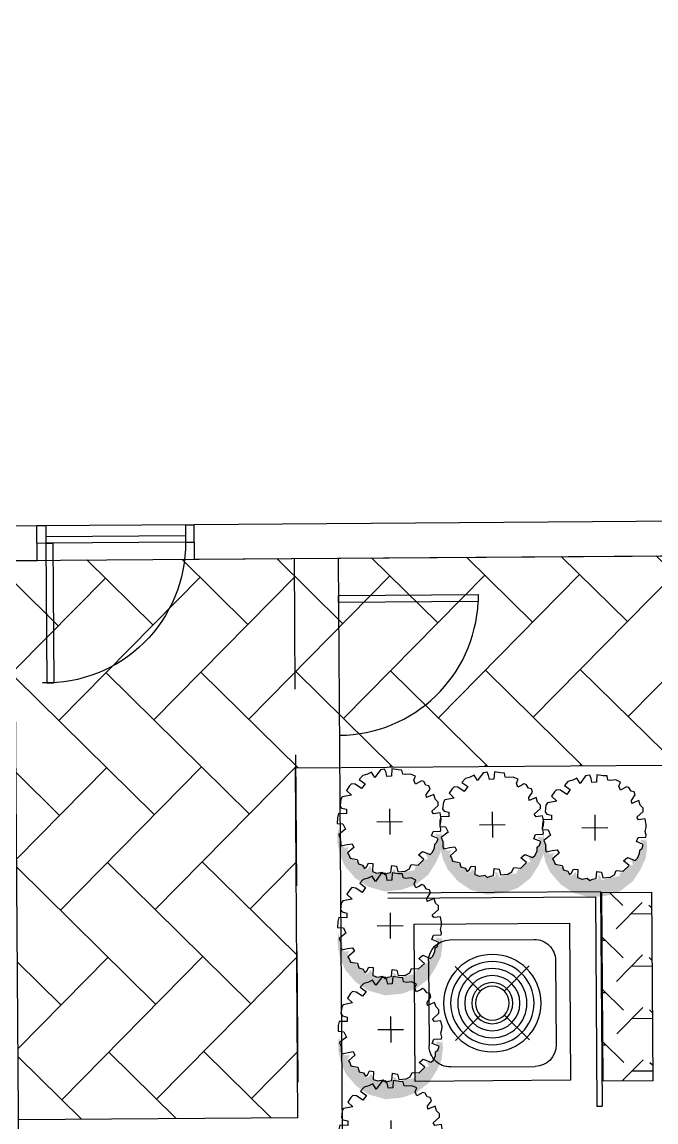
# Model space of a CAD drawing. Header units: feet. Extents: x 919634 to 928945, y 707022 to 708026.
# Drawn here: x 920177.22 to 920189.32, y 707470.81 to 707491.81 of the extents above; entities that cross this region are included whole.
import ezdxf

# ---------------------------------------------------------------- set-up
doc = ezdxf.new("R2010")
doc.units = ezdxf.units.FT
doc.header["$LTSCALE"] = 20
doc.header["$MEASUREMENT"] = 0
doc.linetypes.add('Site Plan$0$HIDDEN2', pattern=[0.1875, 0.125, -0.0625])
for name, color, linetype in [('-u-site-xref', 7, 'Continuous'), ('Site Plan$0$-u-site-bldg_interior', 252, 'Continuous'), ('Site Plan$0$-u-site-fence', 4, 'Site Plan$0$FENCELINE1'), ('Site Plan$0$A-DOOR-EXT_WINDOWS', 253, 'Continuous'), ('Site Plan$0$A-HVAC-EXT', 253, 'Continuous'), ('Site Plan$0$SP-BLDG-ROOF ABOVE', 4, 'Site Plan$0$HIDDEN2'), ('Site Plan$0$SP-LOT PAVERS', 254, 'Continuous'), ('x-RL TH7-LP Block$0$LK-SHRB-035M', 253, 'Continuous'), ('x-RL TH7-LP Block$0$LK-SHRB-TRNK', 253, 'Continuous'), ('x-RL TH7-LP Block$0$LP-PATT-SHAR', 253, 'Continuous'), ('x-RL TH7-LP Block$0$LP-SHAR-BRDR-CONT', 253, 'Continuous'), ('x-RL TH7-LP Block$0$LP-SHRB', 253, 'Continuous')]:
    doc.layers.add(name, color=color, linetype=linetype)
doc.layers.add('Site Plan$0$SP-SIDEWALK', color=2, linetype='Continuous', lineweight=25)
doc.layers.add('SP-BUILDING-FOOTPRINT', color=1, linetype='Continuous', lineweight=25)
doc.layers.add('x-RL TH7-LP Block$0$LK-SHRB-SHAD', color=253, linetype='Continuous', plot=False)
doc.layers.get('-u-site-xref').off()
doc.linetypes.add('Site Plan$0$FENCELINE1', pattern='A,0.25,-0.1,[133,ltypeshp.shx,S=0.1,R=0,X=-0.1,Y=0],-0.1,1', length=1.45)

# ---------------------------------------------------------------- blocks, each defined once
blk = doc.blocks.new('Site Plan$0$DR1H902')
for p, q in [((-0.5, 0), (-0.5, 1)), ((-0.5, 1.000000000000057), (-0.4500000000000455, 1.000000000000057)), ((-0.4500000000000455, 0), (-0.4500000000000455, 1)), ((-0.5, -5.684341886080801e-14), (-0.4500000000000455, -5.684341886080801e-14))]:
    blk.add_line(p, q)
blk.add_arc((-0.5, 0), 1, 0, 91.70698490235472)
blk = doc.blocks.new('Site Plan$0$A$C05C92244')
at = {"layer": 'Site Plan$0$A-DOOR-EXT_WINDOWS'}
blk.add_lwpolyline([(32.00389335552609, 32.04769828175449), (32.00389335552609, 0.04381521808500111), (30.40369920234298, 0.04381521808500111), (30.40369920234298, 32.04769828175449)], close=True, dxfattribs=at)
blk.add_arc((32.07979910527501, 32.07980389018303), 32.07980487913881, 180.0573418751565, 267.0050566959838, dxfattribs=at)
blk = doc.blocks.new('Site Plan$0$A$C11AE1C12')
at = {"layer": 'Site Plan$0$A-HVAC-EXT'}
for p, q in [((44.00000011394877, 44.54105635897122), (1.139487721957266e-07, 44.54105635897122)), ((1.139487721957266e-07, 44.54105635897122), (1.139487721957266e-07, 2.501133167243097e-06)), ((44.00000011394877, 2.501133167243097e-06), (44.00000011394877, 44.54105635897122)), ((34.00000011394877, 40.00000250113317), (10.00000011394877, 40.00000250113317)), ((4.000000113948772, 34.00000250113317), (4.000000113948772, 10.00000250113317)), ((18.5977306969362, 25.40227191814392), (11.52666288505861, 32.47333973002787)), ((25.40226953096135, 25.40227191814392), (32.47333734284621, 32.47333973002787)), ((40.00000011394877, 34.00000250113317), (40.00000011394877, 10.00000250113317)), ((11.52666288505861, 11.52666527223846), (18.5977306969362, 18.59773308412241)), ((32.47333734284621, 11.52666527223846), (25.40226953096135, 18.59773308412241)), ((34.00000011394877, 4.000002501133167), (10.00000011394877, 4.000002501133167)), ((1.139487721957266e-07, 2.501133167243097e-06), (44.00000011394877, 2.501133167243097e-06))]:
    blk.add_line(p, q, dxfattribs=at)
for radius in [13.81153555240985, 11.81153555240985, 9.81153555240985, 7.81153555240985, 5.81153555240985, 4.81153555240985]:
    blk.add_circle((22.00000011394877, 22.00000250113317), radius, dxfattribs=at)
for centre, start, end in [((10.00000011394877, 34.00000250113317), 90, 180), ((34.00000011394877, 34.00000250113317), 0, 90), ((10.00000011394877, 10.00000250113317), 180, 270), ((34.00000011394877, 10.00000250113317), 270, 0)]:
    blk.add_arc(centre, 6, start, end, dxfattribs=at)
blk = doc.blocks.new('Site Plan')
at = {"layer": 'Site Plan$0$SP-LOT PAVERS'}
h = blk.add_hatch(dxfattribs=at)
h.set_pattern_fill('AR-HBONE', color=256, scale=0.32, angle=-89.58178215075662)
h.set_pattern_definition([(315.4182178492434, (0, 0), (1.810145136983853, 0.01321298806884015), [3.84, -1.28]), (45.41821784924338, (0.9116790626081567, -0.8984660745381309), (1.810145136983853, 0.01321298806884), [3.84, -1.28])])
h.paths.add_polyline_path([(920177.0750549488, 707481.5274248295), (920197.3245154966, 707481.6752339058), (920197.2515233564, 707491.6749680009), (920209.3421973462, 707491.7632229591), (920209.4883640953, 707472.7636562496), (920189.4888943862, 707472.6177991175), (920189.4504466061, 707477.6176522323), (920182.4341098116, 707477.5664365676), (920182.482848203, 707470.8894031841), (920177.1529901922, 707470.8504983754)])
at = {"layer": 'Site Plan$0$-u-site-bldg_interior'}
for p, q in [((920196.6530774117, 707482.3264727268), (920180.5026901496, 707482.2085844593)), ((920177.5024464882, 707482.1866844564), (920176.403616864, 707482.1786636505)), ((920180.5026913165, 707482.2084230414), (920177.5024464771, 707482.1866844563)), ((920177.6691087151, 707482.187900992), (920177.5024464882, 707482.1866844564)), ((920177.5073126308, 707481.5200355495), (920177.5024464882, 707482.1866844564)), ((920177.6691087151, 707482.187900992), (920177.6715417863, 707481.8545765387)), ((920180.3360267445, 707482.2075293416), (920180.5026889713, 707482.2087458771)), ((920180.3360279227, 707482.2073679237), (920180.3384621722, 707481.8738820524)), ((920180.5075574702, 707481.5417741346), (920180.5026901496, 707482.2085844593)), ((920180.3375497705, 707481.9988787224), (920177.6706293846, 707481.9795732087)), ((920177.6715417863, 707481.8545765387), (920177.5048795595, 707481.853360003)), ((920180.3384621722, 707481.8738820524), (920177.6715417863, 707481.8545765387)), ((920180.3384621722, 707481.8738820524), (920180.505124399, 707481.8750985881)), ((920177.5073126308, 707481.5200355495), (920177.0751319133, 707481.516880886)), ((920197.324592461, 707481.6646899624), (920180.507556292, 707481.5419355524))]:
    blk.add_line(p, q, dxfattribs=at)
at = {"layer": 'Site Plan$0$-u-site-fence', "ltscale": 0.15}
blk.add_lwpolyline([(920183.2513039396, 707481.5725081622), (920183.3271324277, 707470.5727688258), (920177.3470464938, 707470.5291177381)], dxfattribs=at)
at = {"layer": 'Site Plan$0$SP-BLDG-ROOF ABOVE'}
blk.add_lwpolyline([(920182.4082456976, 707481.5663539709), (920182.5688283922, 707459.5669408154)], dxfattribs=at)
at = {"layer": 'Site Plan$0$SP-SIDEWALK'}
for p, q in [((920182.4341098074, 707477.5664371268), (920189.4353599197, 707477.6175421085)), ((920182.482848203, 707470.8894031841), (920182.4341098074, 707477.5664371268)), ((920184.1957513696, 707475.1791681804), (920188.2589957179, 707475.2088274591)), ((920188.2589957179, 707475.2088274591), (920188.2889229098, 707471.1088796904)), ((920184.1964812909, 707475.0791708444), (920188.1597283032, 707475.1081002017)), ((920188.1597283032, 707475.1081002017), (920188.1889255738, 707471.108149769)), ((920188.1889255738, 707471.108149769), (920188.2889229098, 707471.1088796904)), ((920182.482848203, 707470.8894031841), (920177.1529901922, 707470.8504983754))]:
    blk.add_line(p, q, dxfattribs=at)
at = {"layer": 'Site Plan$0$-u-site-bldg_interior', "extrusion": (0, 0, -1), "xscale": 2.666990255305792, "yscale": 2.666990255305792, "zscale": -7.111974014148773, "rotation": 179.5817821507566}
blk.add_blockref('Site Plan$0$DR1H902', (-920179.0050013901, 707481.8643100044), dxfattribs=at)
at = {"layer": 'Site Plan$0$-u-site-fence', "xscale": 0.08333333333333333, "yscale": 0.08333333333333333, "zscale": 0.08333333333333333, "rotation": 90.41821784924339}
blk.add_blockref('Site Plan$0$A$C05C92244', (920185.9452020613, 707478.2080612805), dxfattribs=at)
at = {"layer": 'Site Plan$0$A-HVAC-EXT', "extrusion": (0, 0, -1), "xscale": 0.06735359270068556, "yscale": 0.06735359270068556, "zscale": -0.06735359270068556, "rotation": 359.5817821507566}
blk.add_blockref('Site Plan$0$A$C11AE1C12', (-920187.6852888797, 707471.6045436652), dxfattribs=at)
blk = doc.blocks.new('x-RL TH7-LP Block$0$SHRUB-LRG-241')
at = {"layer": 'x-RL TH7-LP Block$0$LK-SHRB-SHAD'}
blk.add_hatch(color=256, dxfattribs=at).paths.add_polyline_path([(0.07942995503995931, 0.4976856504540272), (0.1859550109496517, 0.5063764960219963), (0.3011759860731367, 0.4911675188681244), (0.3990051144888973, 0.4455405874065121), (0.5207480248826535, 0.3673229980153856), (0.6164031776350392, 0.2434784771626468), (0.6620567659276446, 0.1065976931381005), (0.6772746369719869, -0.052010199626217), (0.6294470564557244, -0.217136229156587), (0.5446618151407847, -0.3388080360272614), (0.4294408400173033, -0.4365800253562426), (0.3294377276580214, -0.4822069568178549), (0.2076948172642687, -0.5082794883416142), (0.1294315112196003, -0.5104521971435325), (0.05986413266886359, -0.4995886427736451), (0.1511713175342138, -0.4887250884037577), (0.1598672450281455, -0.4669979796639847), (0.2381305427926712, -0.4583071340960174), (0.2511744298934957, -0.432234607752406), (0.2424785023995675, -0.4018166534446639), (0.2576963734439097, -0.4039893622465822), (0.2924800585792049, -0.4191983394004524), (0.3272637519946464, -0.395298521858761), (0.3642214210734593, -0.3540170131811315), (0.3816132677811801, -0.3214263500714711), (0.4229188964668893, -0.2779721325919233), (0.433788799624196, -0.2562450238521503), (0.4663985090961198, -0.2453814694822647), (0.4577025898823273, -0.2149635151745208), (0.4316148239608211, -0.1975818292187306), (0.4359627835677138, -0.186718274848845), (0.4881383154107333, -0.1736820116770392), (0.4968342429046615, -0.1410913485673788), (0.492486275017626, -0.07808273114997633), (0.5164000652757572, -0.052010199626217), (0.5055301621184505, -0.01724682771464003), (0.5055301621184505, 0.02620738976490955), (0.4642245334327413, 0.02620738976490955), (0.4642245334327413, 0.04576178970276246), (0.5098781217253467, 0.06314347565855272), (0.4859643397473548, 0.1478791966355821), (0.4729204526465303, 0.2369603455767439), (0.4446587027815063, 0.2391330543786623), (0.4163969529164788, 0.2934508262280957), (0.3837872434445551, 0.2999689629941464), (0.3598734614665666, 0.3694957068173039), (0.3250897680511251, 0.3499413120595953), (0.3163938488373397, 0.3608048664294827), (0.3294377276580214, 0.3912228155570787), (0.2729142362081092, 0.4325043242347064), (0.2229126800284682, 0.4368497470186909), (0.1968249141069585, 0.4629222785424503), (0.162041220691524, 0.475958541714256), (0.1337794708264965, 0.4368497470186909), (0.1207355920058113, 0.4520587241725629), (0.1294315112196003, 0.4976856504540272)])
at = {"layer": 'x-RL TH7-LP Block$0$LK-SHRB-035M'}
blk.add_lwpolyline([(-0.02506661354845008, 0.4987056809809847), (-0.08165780996232641, 0.4886134344344999), (-0.08165780996232641, 0.4886134344344999), (-0.08165780996232641, 0.4886134344344999), (-0.07431013994851199, 0.4249718511334137), (-0.09880237153729965, 0.4078375781783734), (-0.1543414298532717, 0.4702383789836801), (-0.1872079085748339, 0.4702383789836801), (-0.2156921901335238, 0.4417710769863739), (-0.2595141617622758, 0.428632322466644), (-0.2310604317859877, 0.3588825101419175), (-0.2604511118412525, 0.3564347593132471), (-0.3143340234853049, 0.3931510560520017), (-0.3449670116215167, 0.3826466800339148), (-0.3515403073658305, 0.3541793780366085), (-0.3865978846688343, 0.3322814549128452), (-0.3953622789945825, 0.3103835285617258), (-0.3804630536096525, 0.2878976674930804), (-0.3633184920346793, 0.2511813673234577), (-0.4025060636510993, 0.2364948451970861), (-0.4391842506233381, 0.2534489245671132), (-0.4610952364377141, 0.2052734924038901), (-0.4563889752951518, 0.1557189889409578), (-0.4612874237616289, 0.1287937023786245), (-0.500474995378049, 0.1214504430308736), (-0.5029242169253898, 0.08473414286125092), (-0.5127211084865486, 0.02354031038883519), (-0.4416936352675229, 0.01864480530062451), (-0.4392444137201785, -0.02541475421675088), (-0.4784319853366021, -0.03275801356450003), (-0.509299405229342, -0.04655263965616641), (-0.5029242169253898, -0.0866085866891666), (-0.4294475167872278, -0.1404591598138314), (-0.480881206883943, -0.1722799514643754), (-0.4612874237616289, -0.2114440058935383), (-0.4490413052813373, -0.2579513162395841), (-0.4123029552122581, -0.2922198655805364), (-0.3706661620484972, -0.2359215381963313), (-0.3241309150464637, -0.2701900841064138), (-0.3657677135820201, -0.3313839165788295), (-0.3706661620484972, -0.3681002167484539), (-0.3510723735543877, -0.3876822405321647), (-0.3069863534714905, -0.4170552813540382), (-0.2604511118412525, -0.3681002167484539), (-0.2433065502662792, -0.4586670866118716), (-0.2212635402248324, -0.4733536087382433), (-0.1575837316478292, -0.480696868085996), (-0.1355407216063789, -0.4660103459596243), (-0.1232946031260873, -0.4195030356135803), (-0.07920858841498557, -0.4195030356135803), (-0.08165780996232641, -0.4978311410410363), (-0.04247023834590635, -0.5076221546483275), (0.0138619002172824, -0.5100699054769979), (0.01876034331196408, -0.4537715815236627), (0.0701940334086757, -0.4292940492208697), (0.1216277235053873, -0.4953833867814978), (0.1608152951218109, -0.480696868085996), (0.2073505421238444, -0.480696868085996), (0.2318427737126321, -0.4733536087382433), (0.2195966552323405, -0.4146075270944998), (0.2122489852185225, -0.3656524624889137), (0.2465381137402645, -0.3485181895338734), (0.3004210253843169, -0.4121597762658276), (0.3189358637372592, -0.39910922518572), (0.3518547154810285, -0.3876822405321647), (0.3641008339613201, -0.3191451487119998), (0.4081868486724218, -0.3069063842760382), (0.419726398483391, -0.2655318838032237), (0.4525928772049532, -0.2480135433678008), (0.4375775287276866, -0.2285782788485804), (0.4008391786586074, -0.208996251633998), (0.405737627125081, -0.1673844463761647), (0.4832682573450846, -0.1713708092072714), (0.4986059474151467, -0.1275749597323887), (0.4898415530893949, -0.07720973461131919), (0.5117525389037709, -0.05312201530235328), (0.5007970459965847, -0.02465471653240314), (0.4939096672908754, 0.008853791693333335), (0.4253314156191905, 0.01619705104108249), (0.4326790856330085, 0.06270436481799813), (0.486561997277061, 0.07494312925395974), (0.4810771587636431, 0.1461490954514311), (0.4596205387691334, 0.1875397805915), (0.4179837456053725, 0.2046740535465421), (0.4228821887000542, 0.2732111453667088), (0.3689992770560018, 0.3295094727509138), (0.3224640354257637, 0.275658899626249), (0.3224640354257637, 0.275658899626249), (0.2906241338231617, 0.3148229506245421), (0.2906241338231617, 0.3148229506245421), (0.3211269623186972, 0.389216058907456), (0.2992159765043212, 0.4133037749890676), (0.2553940048755692, 0.4330119051549843), (0.2203364275725654, 0.4352016981128308), (0.2028076389210653, 0.4570996244639502), (0.1657137435882881, 0.4690314106507891), (0.1387722850803605, 0.4029420696592929), (0.09713549191659965, 0.4200763426143332), (0.09468627036926236, 0.4935089429535804), (0.07791501977911963, 0.4965158880231364), (0.04066634389468149, 0.4877567161917469), (0.003417668010239794, 0.4965158880231364)], close=True, dxfattribs=at)
at = {"layer": 'x-RL TH7-LP Block$0$LK-SHRB-TRNK'}
for p, q in [((0, -0.125), (0, 0.125)), ((-0.1250000000000284, 0), (0.1249999999999929, 0))]:
    blk.add_line(p, q, dxfattribs=at)
blk = doc.blocks.new('x-RL TH7-LP Block', base_point=(1241.699483058532, 168.1706843559634))
at = {"layer": 'x-RL TH7-LP Block$0$LP-PATT-SHAR'}
h = blk.add_hatch(dxfattribs=at)
h.set_pattern_fill('LAFX-A435-CHAINLINK', color=256, scale=10, pattern_type=2)
h.set_pattern_definition([(45, (1354.260801522218, 237.0811352443231), (0, 10.0000000000064), [0.7071099999999999, -13.4350288425]), (45, (1352.260801522218, 237.0811352443231), (0, 10.0000000000064), [0.7071099999999999, -13.4350288425]), (45, (1354.260801522218, 239.0811352443231), (0, 10.0000000000064), [0.7071099999999999, -13.4350288425]), (45, (1353.760801522218, 240.0811352443231), (0, 10.0000000000064), [0.7071099999999999, -13.4350288425]), (45, (1350.260801522218, 237.0811352443231), (0, 10.0000000000064), [0.7071099999999999, -13.4350288425]), (45, (1352.260801522218, 239.0811352443231), (0, 10.0000000000064), [0.7071099999999999, -13.4350288425]), (45, (1354.260801522218, 241.0811352443231), (0, 10.0000000000064), [0.7071099999999999, -13.4350288425]), (45, (1352.760801522218, 240.0811352443231), (0, 10.0000000000064), [0.7071099999999999, -13.4350288425]), (45, (1353.760801522218, 242.0811352443231), (0, 10.0000000000064), [0.7071099999999999, -13.4350288425]), (45, (1351.760801522218, 240.0811352443231), (0, 10.0000000000064), [0.7071099999999999, -13.4350288425]), (45, (1350.260801522218, 239.0811352443231), (0, 10.0000000000064), [0.7071099999999999, -13.4350288425]), (45, (1352.260801522218, 241.0811352443231), (0, 10.0000000000064), [0.7071099999999999, -13.4350288425]), (45, (1354.260801522218, 243.0811352443231), (0, 10.0000000000064), [0.7071099999999999, -13.4350288425]), (45, (1350.760801522218, 240.0811352443231), (0, 10.0000000000064), [0.7071099999999999, -13.4350288425]), (45, (1352.760801522218, 242.0811352443231), (0, 10.0000000000064), [0.7071099999999999, -13.4350288425]), (45, (1351.760801522218, 242.0811352443231), (0, 10.0000000000064), [0.7071099999999999, -13.4350288425]), (45, (1353.760801522218, 244.0811352443231), (0, 10.0000000000064), [0.7071099999999999, -13.4350288425]), (45, (1350.260801522218, 241.0811352443231), (0, 10.0000000000064), [0.7071099999999999, -13.4350288425]), (45, (1352.260801522218, 243.0811352443231), (0, 10.0000000000064), [0.7071099999999999, -13.4350288425]), (45, (1350.760801522218, 242.0811352443231), (0, 10.0000000000064), [0.7071099999999999, -13.4350288425]), (45, (1352.760801522218, 244.0811352443231), (0, 10.0000000000064), [0.7071099999999999, -13.4350288425]), (45, (1353.760801522218, 246.0811352443231), (0, 10.0000000000064), [0.7071099999999999, -13.4350288425]), (45, (1351.760801522218, 244.0811352443231), (0, 10.0000000000064), [0.7071099999999999, -13.4350288425]), (45, (1350.260801522218, 243.0811352443231), (0, 10.0000000000064), [0.7071099999999999, -13.4350288425]), (45, (1350.760801522218, 244.0811352443231), (0, 10.0000000000064), [0.7071099999999999, -13.4350288425]), (45, (1352.760801522218, 246.0811352443231), (0, 10.0000000000064), [0.7071099999999999, -13.4350288425]), (45, (1351.760801522218, 246.0811352443231), (0, 10.0000000000064), [0.7071099999999999, -13.4350288425]), (45, (1350.260801522218, 245.0811352443231), (0, 10.0000000000064), [0.7071099999999999, -13.4350288425]), (45, (1350.760801522218, 246.0811352443231), (0, 10.0000000000064), [0.7071099999999999, -13.4350288425]), (45, (1349.260801522218, 245.0811352443231), (0, 10.0000000000064), [0.7071099999999999, -13.4350288425]), (45, (1353.760801522218, 238.0811352443231), (0, 10.0000000000064), [0.7071099999999999, -13.4350288425]), (45, (1352.760801522218, 238.0811352443231), (0, 10.0000000000064), [0.7071099999999999, -13.4350288425]), (45, (1351.760801522218, 238.0811352443231), (0, 10.0000000000064), [0.7071099999999999, -13.4350288425]), (45, (1350.760801522218, 238.0811352443231), (0, 10.0000000000064), [0.7071099999999999, -13.4350288425]), (45, (1349.260801522218, 237.0811352443231), (0, 10.0000000000064), [0.7071099999999999, -13.4350288425]), (45, (1348.260801522218, 237.0811352443231), (0, 10.0000000000064), [0.7071099999999999, -13.4350288425]), (45, (1349.260801522218, 239.0811352443231), (0, 10.0000000000064), [0.7071099999999999, -13.4350288425]), (45, (1347.260801522218, 237.0811352443231), (0, 10.0000000000064), [0.7071099999999999, -13.4350288425]), (45, (1349.760801522218, 240.0811352443231), (0, 10.0000000000064), [0.7071099999999999, -13.4350288425]), (45, (1348.260801522218, 239.0811352443231), (0, 10.0000000000064), [0.7071099999999999, -13.4350288425]), (45, (1346.260801522218, 237.0811352443231), (0, 10.0000000000064), [0.7071099999999999, -13.4350288425]), (45, (1348.760801522218, 240.0811352443231), (0, 10.0000000000064), [0.7071099999999999, -13.4350288425]), (45, (1349.260801522218, 241.0811352443231), (0, 10.0000000000064), [0.7071099999999999, -13.4350288425]), (45, (1347.260801522218, 239.0811352443231), (0, 10.0000000000064), [0.7071099999999999, -13.4350288425]), (45, (1345.260801522218, 237.0811352443231), (0, 10.0000000000064), [0.7071099999999999, -13.4350288425]), (45, (1349.760801522218, 242.0811352443231), (0, 10.0000000000064), [0.7071099999999999, -13.4350288425]), (45, (1347.760801522218, 240.0811352443231), (0, 10.0000000000064), [0.7071099999999999, -13.4350288425]), (45, (1348.260801522218, 241.0811352443231), (0, 10.0000000000064), [0.7071099999999999, -13.4350288425]), (45, (1346.260801522218, 239.0811352443231), (0, 10.0000000000064), [0.7071099999999999, -13.4350288425]), (45, (1348.760801522218, 242.0811352443231), (0, 10.0000000000064), [0.7071099999999999, -13.4350288425]), (45, (1346.760801522218, 240.0811352443231), (0, 10.0000000000064), [0.7071099999999999, -13.4350288425]), (45, (1349.260801522218, 243.0811352443231), (0, 10.0000000000064), [0.7071099999999999, -13.4350288425]), (45, (1347.260801522218, 241.0811352443231), (0, 10.0000000000064), [0.7071099999999999, -13.4350288425]), (45, (1345.260801522218, 239.0811352443231), (0, 10.0000000000064), [0.7071099999999999, -13.4350288425]), (45, (1349.760801522218, 244.0811352443231), (0, 10.0000000000064), [0.7071099999999999, -13.4350288425]), (45, (1347.760801522218, 242.0811352443231), (0, 10.0000000000064), [0.7071099999999999, -13.4350288425]), (45, (1345.760801522218, 240.0811352443231), (0, 10.0000000000064), [0.7071099999999999, -13.4350288425]), (45, (1348.260801522218, 243.0811352443231), (0, 10.0000000000064), [0.7071099999999999, -13.4350288425]), (45, (1346.260801522218, 241.0811352443231), (0, 10.0000000000064), [0.7071099999999999, -13.4350288425]), (45, (1348.760801522218, 244.0811352443231), (0, 10.0000000000064), [0.7071099999999999, -13.4350288425]), (45, (1346.760801522218, 242.0811352443231), (0, 10.0000000000064), [0.7071099999999999, -13.4350288425]), (45, (1344.760801522218, 240.0811352443231), (0, 10.0000000000064), [0.7071099999999999, -13.4350288425]), (45, (1347.260801522218, 243.0811352443231), (0, 10.0000000000064), [0.7071099999999999, -13.4350288425]), (45, (1345.260801522218, 241.0811352443231), (0, 10.0000000000064), [0.7071099999999999, -13.4350288425]), (45, (1349.760801522218, 246.0811352443231), (0, 10.0000000000064), [0.7071099999999999, -13.4350288425]), (45, (1347.760801522218, 244.0811352443231), (0, 10.0000000000064), [0.7071099999999999, -13.4350288425]), (45, (1345.760801522218, 242.0811352443231), (0, 10.0000000000064), [0.7071099999999999, -13.4350288425]), (45, (1346.260801522218, 243.0811352443231), (0, 10.0000000000064), [0.7071099999999999, -13.4350288425]), (45, (1348.760801522218, 246.0811352443231), (0, 10.0000000000064), [0.7071099999999999, -13.4350288425]), (45, (1346.760801522218, 244.0811352443231), (0, 10.0000000000064), [0.7071099999999999, -13.4350288425]), (45, (1344.760801522218, 242.0811352443231), (0, 10.0000000000064), [0.7071099999999999, -13.4350288425]), (45, (1345.260801522218, 243.0811352443231), (0, 10.0000000000064), [0.7071099999999999, -13.4350288425]), (45, (1347.760801522218, 246.0811352443231), (0, 10.0000000000064), [0.7071099999999999, -13.4350288425]), (45, (1345.760801522218, 244.0811352443231), (0, 10.0000000000064), [0.7071099999999999, -13.4350288425]), (45, (1346.260801522218, 245.0811352443231), (0, 10.0000000000064), [0.7071099999999999, -13.4350288425]), (45, (1346.760801522218, 246.0811352443231), (0, 10.0000000000064), [0.7071099999999999, -13.4350288425]), (45, (1344.760801522218, 244.0811352443231), (0, 10.0000000000064), [0.7071099999999999, -13.4350288425]), (45, (1345.260801522218, 245.0811352443231), (0, 10.0000000000064), [0.7071099999999999, -13.4350288425]), (45, (1345.760801522218, 246.0811352443231), (0, 10.0000000000064), [0.7071099999999999, -13.4350288425]), (45, (1344.760801522218, 246.0811352443231), (0, 10.0000000000064), [0.7071099999999999, -13.4350288425]), (45, (1349.760801522218, 238.0811352443231), (0, 10.0000000000064), [0.7071099999999999, -13.4350288425]), (45, (1348.760801522218, 238.0811352443231), (0, 10.0000000000064), [0.7071099999999999, -13.4350288425]), (45, (1347.760801522218, 238.0811352443231), (0, 10.0000000000064), [0.7071099999999999, -13.4350288425]), (45, (1346.760801522218, 238.0811352443231), (0, 10.0000000000064), [0.7071099999999999, -13.4350288425]), (45, (1345.760801522218, 238.0811352443231), (0, 10.0000000000064), [0.7071099999999999, -13.4350288425]), (45, (1344.760801522218, 238.0811352443231), (0, 10.0000000000064), [0.7071099999999999, -13.4350288425]), (45, (1353.260801522218, 237.0811352443231), (0, 10.0000000000064), [0.7071099999999999, -13.4350288425]), (45, (1353.260801522218, 239.0811352443231), (0, 10.0000000000064), [0.7071099999999999, -13.4350288425]), (45, (1351.260801522218, 237.0811352443231), (0, 10.0000000000064), [0.7071099999999999, -13.4350288425]), (45, (1353.260801522218, 241.0811352443231), (0, 10.0000000000064), [0.7071099999999999, -13.4350288425]), (45, (1351.260801522218, 239.0811352443231), (0, 10.0000000000064), [0.7071099999999999, -13.4350288425]), (45, (1353.260801522218, 243.0811352443231), (0, 10.0000000000064), [0.7071099999999999, -13.4350288425]), (45, (1351.260801522218, 241.0811352443231), (0, 10.0000000000064), [0.7071099999999999, -13.4350288425]), (45, (1354.260801522218, 245.0811352443231), (0, 10.0000000000064), [0.7071099999999999, -13.4350288425]), (45, (1353.260801522218, 245.0811352443231), (0, 10.0000000000064), [0.7071099999999999, -13.4350288425]), (45, (1351.260801522218, 243.0811352443231), (0, 10.0000000000064), [0.7071099999999999, -13.4350288425]), (45, (1352.260801522218, 245.0811352443231), (0, 10.0000000000064), [0.7071099999999999, -13.4350288425]), (45, (1351.260801522218, 245.0811352443231), (0, 10.0000000000064), [0.7071099999999999, -13.4350288425]), (45, (1348.260801522218, 245.0811352443231), (0, 10.0000000000064), [0.7071099999999999, -13.4350288425]), (45, (1347.260801522218, 245.0811352443231), (0, 10.0000000000064), [0.7071099999999999, -13.4350288425]), (90, (1354.760801522218, 245.5811352443231), (-10, 6.123233995736766e-16), [0.5, -9.5]), (90, (1354.760801522218, 237.5811352443231), (-10, 6.123233995736766e-16), [0.5, -9.5]), (90, (1354.760801522218, 239.5811352443231), (-10, 6.123233995736766e-16), [0.5, -9.5]), (90, (1354.760801522218, 241.5811352443231), (-10, 6.123233995736766e-16), [0.5, -9.5]), (90, (1354.760801522218, 243.5811352443231), (-10, 6.123233995736766e-16), [0.5, -9.5]), (90, (1354.260801522218, 238.5811352443231), (-10, 6.123233995736766e-16), [0.5, -9.5]), (90, (1354.260801522218, 240.5811352443231), (-10, 6.123233995736766e-16), [0.5, -9.5]), (90, (1354.260801522218, 242.5811352443231), (-10, 6.123233995736766e-16), [0.5, -9.5]), (90, (1354.260801522218, 244.5811352443231), (-10, 6.123233995736766e-16), [0.5, -9.5]), (90, (1354.260801522218, 246.5811352443231), (-10, 6.123233995736766e-16), [0.5, -9.5]), (90, (1353.760801522218, 237.5811352443231), (-10, 6.123233995736766e-16), [0.5, -9.5]), (90, (1353.760801522218, 239.5811352443231), (-10, 6.123233995736766e-16), [0.5, -9.5]), (90, (1353.760801522218, 241.5811352443231), (-10, 6.123233995736766e-16), [0.5, -9.5]), (90, (1353.760801522218, 243.5811352443231), (-10, 6.123233995736766e-16), [0.5, -9.5]), (90, (1353.760801522218, 245.5811352443231), (-10, 6.123233995736766e-16), [0.5, -9.5]), (90, (1353.760801522218, 237.5811352443231), (-10, 6.123233995736766e-16), [0.5, -9.5]), (90, (1353.760801522218, 239.5811352443231), (-10, 6.123233995736766e-16), [0.5, -9.5]), (90, (1353.760801522218, 241.5811352443231), (-10, 6.123233995736766e-16), [0.5, -9.5]), (90, (1353.760801522218, 243.5811352443231), (-10, 6.123233995736766e-16), [0.5, -9.5]), (90, (1353.760801522218, 245.5811352443231), (-10, 6.123233995736766e-16), [0.5, -9.5]), (90, (1353.260801522218, 238.5811352443231), (-10, 6.123233995736766e-16), [0.5, -9.5]), (90, (1353.260801522218, 240.5811352443231), (-10, 6.123233995736766e-16), [0.5, -9.5]), (90, (1353.260801522218, 242.5811352443231), (-10, 6.123233995736766e-16), [0.5, -9.5]), (90, (1353.260801522218, 244.5811352443231), (-10, 6.123233995736766e-16), [0.5, -9.5]), (90, (1353.260801522218, 246.5811352443231), (-10, 6.123233995736766e-16), [0.5, -9.5]), (90, (1352.760801522218, 237.5811352443231), (-10, 6.123233995736766e-16), [0.5, -9.5]), (90, (1352.760801522218, 237.5811352443231), (-10, 6.123233995736766e-16), [0.5, -9.5]), (90, (1352.760801522218, 239.5811352443231), (-10, 6.123233995736766e-16), [0.5, -9.5]), (90, (1352.760801522218, 239.5811352443231), (-10, 6.123233995736766e-16), [0.5, -9.5]), (90, (1352.760801522218, 241.5811352443231), (-10, 6.123233995736766e-16), [0.5, -9.5]), (90, (1352.760801522218, 241.5811352443231), (-10, 6.123233995736766e-16), [0.5, -9.5]), (90, (1352.760801522218, 243.5811352443231), (-10, 6.123233995736766e-16), [0.5, -9.5]), (90, (1352.760801522218, 243.5811352443231), (-10, 6.123233995736766e-16), [0.5, -9.5]), (90, (1352.760801522218, 245.5811352443231), (-10, 6.123233995736766e-16), [0.5, -9.5]), (90, (1352.760801522218, 245.5811352443231), (-10, 6.123233995736766e-16), [0.5, -9.5]), (90, (1352.260801522218, 238.5811352443231), (-10, 6.123233995736766e-16), [0.5, -9.5]), (90, (1352.260801522218, 240.5811352443231), (-10, 6.123233995736766e-16), [0.5, -9.5]), (90, (1352.260801522218, 242.5811352443231), (-10, 6.123233995736766e-16), [0.5, -9.5]), (90, (1352.260801522218, 244.5811352443231), (-10, 6.123233995736766e-16), [0.5, -9.5]), (90, (1352.260801522218, 246.5811352443231), (-10, 6.123233995736766e-16), [0.5, -9.5]), (90, (1351.760801522218, 237.5811352443231), (-10, 6.123233995736766e-16), [0.5, -9.5]), (90, (1351.760801522218, 237.5811352443231), (-10, 6.123233995736766e-16), [0.5, -9.5]), (90, (1351.760801522218, 239.5811352443231), (-10, 6.123233995736766e-16), [0.5, -9.5]), (90, (1351.760801522218, 239.5811352443231), (-10, 6.123233995736766e-16), [0.5, -9.5]), (90, (1351.760801522218, 241.5811352443231), (-10, 6.123233995736766e-16), [0.5, -9.5]), (90, (1351.760801522218, 241.5811352443231), (-10, 6.123233995736766e-16), [0.5, -9.5]), (90, (1351.760801522218, 243.5811352443231), (-10, 6.123233995736766e-16), [0.5, -9.5]), (90, (1351.760801522218, 243.5811352443231), (-10, 6.123233995736766e-16), [0.5, -9.5]), (90, (1351.760801522218, 245.5811352443231), (-10, 6.123233995736766e-16), [0.5, -9.5]), (90, (1351.760801522218, 245.5811352443231), (-10, 6.123233995736766e-16), [0.5, -9.5]), (90, (1351.260801522218, 238.5811352443231), (-10, 6.123233995736766e-16), [0.5, -9.5]), (90, (1351.260801522218, 240.5811352443231), (-10, 6.123233995736766e-16), [0.5, -9.5]), (90, (1351.260801522218, 242.5811352443231), (-10, 6.123233995736766e-16), [0.5, -9.5]), (90, (1351.260801522218, 244.5811352443231), (-10, 6.123233995736766e-16), [0.5, -9.5]), (90, (1351.260801522218, 246.5811352443231), (-10, 6.123233995736766e-16), [0.5, -9.5]), (90, (1350.760801522218, 237.5811352443231), (-10, 6.123233995736766e-16), [0.5, -9.5]), (90, (1350.760801522218, 237.5811352443231), (-10, 6.123233995736766e-16), [0.5, -9.5]), (90, (1350.760801522218, 239.5811352443231), (-10, 6.123233995736766e-16), [0.5, -9.5]), (90, (1350.760801522218, 239.5811352443231), (-10, 6.123233995736766e-16), [0.5, -9.5]), (90, (1350.760801522218, 241.5811352443231), (-10, 6.123233995736766e-16), [0.5, -9.5]), (90, (1350.760801522218, 241.5811352443231), (-10, 6.123233995736766e-16), [0.5, -9.5]), (90, (1350.760801522218, 243.5811352443231), (-10, 6.123233995736766e-16), [0.5, -9.5]), (90, (1350.760801522218, 243.5811352443231), (-10, 6.123233995736766e-16), [0.5, -9.5]), (90, (1350.760801522218, 245.5811352443231), (-10, 6.123233995736766e-16), [0.5, -9.5]), (90, (1350.760801522218, 245.5811352443231), (-10, 6.123233995736766e-16), [0.5, -9.5]), (90, (1350.260801522218, 238.5811352443231), (-10, 6.123233995736766e-16), [0.5, -9.5]), (90, (1350.260801522218, 240.5811352443231), (-10, 6.123233995736766e-16), [0.5, -9.5]), (90, (1350.260801522218, 242.5811352443231), (-10, 6.123233995736766e-16), [0.5, -9.5]), (90, (1350.260801522218, 244.5811352443231), (-10, 6.123233995736766e-16), [0.5, -9.5]), (90, (1350.260801522218, 246.5811352443231), (-10, 6.123233995736766e-16), [0.5, -9.5]), (90, (1349.760801522218, 237.5811352443231), (-10, 6.123233995736766e-16), [0.5, -9.5]), (90, (1349.760801522218, 239.5811352443231), (-10, 6.123233995736766e-16), [0.5, -9.5]), (90, (1349.760801522218, 241.5811352443231), (-10, 6.123233995736766e-16), [0.5, -9.5]), (90, (1349.760801522218, 243.5811352443231), (-10, 6.123233995736766e-16), [0.5, -9.5]), (90, (1349.760801522218, 245.5811352443231), (-10, 6.123233995736766e-16), [0.5, -9.5]), (90, (1349.760801522218, 237.5811352443231), (-10, 6.123233995736766e-16), [0.5, -9.5]), (90, (1349.760801522218, 239.5811352443231), (-10, 6.123233995736766e-16), [0.5, -9.5]), (90, (1349.760801522218, 241.5811352443231), (-10, 6.123233995736766e-16), [0.5, -9.5]), (90, (1349.760801522218, 243.5811352443231), (-10, 6.123233995736766e-16), [0.5, -9.5]), (90, (1349.760801522218, 245.5811352443231), (-10, 6.123233995736766e-16), [0.5, -9.5]), (90, (1349.260801522218, 238.5811352443231), (-10, 6.123233995736766e-16), [0.5, -9.5]), (90, (1349.260801522218, 240.5811352443231), (-10, 6.123233995736766e-16), [0.5, -9.5]), (90, (1349.260801522218, 242.5811352443231), (-10, 6.123233995736766e-16), [0.5, -9.5]), (90, (1349.260801522218, 244.5811352443231), (-10, 6.123233995736766e-16), [0.5, -9.5]), (90, (1349.260801522218, 246.5811352443231), (-10, 6.123233995736766e-16), [0.5, -9.5]), (90, (1348.760801522218, 237.5811352443231), (-10, 6.123233995736766e-16), [0.5, -9.5]), (90, (1348.760801522218, 239.5811352443231), (-10, 6.123233995736766e-16), [0.5, -9.5]), (90, (1348.760801522218, 241.5811352443231), (-10, 6.123233995736766e-16), [0.5, -9.5]), (90, (1348.760801522218, 243.5811352443231), (-10, 6.123233995736766e-16), [0.5, -9.5]), (90, (1348.760801522218, 245.5811352443231), (-10, 6.123233995736766e-16), [0.5, -9.5]), (90, (1348.760801522218, 237.5811352443231), (-10, 6.123233995736766e-16), [0.5, -9.5]), (90, (1348.760801522218, 239.5811352443231), (-10, 6.123233995736766e-16), [0.5, -9.5]), (90, (1348.760801522218, 241.5811352443231), (-10, 6.123233995736766e-16), [0.5, -9.5]), (90, (1348.760801522218, 243.5811352443231), (-10, 6.123233995736766e-16), [0.5, -9.5]), (90, (1348.760801522218, 245.5811352443231), (-10, 6.123233995736766e-16), [0.5, -9.5]), (90, (1348.260801522218, 238.5811352443231), (-10, 6.123233995736766e-16), [0.5, -9.5]), (90, (1348.260801522218, 240.5811352443231), (-10, 6.123233995736766e-16), [0.5, -9.5]), (90, (1348.260801522218, 242.5811352443231), (-10, 6.123233995736766e-16), [0.5, -9.5]), (90, (1348.260801522218, 244.5811352443231), (-10, 6.123233995736766e-16), [0.5, -9.5]), (90, (1348.260801522218, 246.5811352443231), (-10, 6.123233995736766e-16), [0.5, -9.5]), (90, (1347.760801522218, 237.5811352443231), (-10, 6.123233995736766e-16), [0.5, -9.5]), (90, (1347.760801522218, 237.5811352443231), (-10, 6.123233995736766e-16), [0.5, -9.5]), (90, (1347.760801522218, 239.5811352443231), (-10, 6.123233995736766e-16), [0.5, -9.5]), (90, (1347.760801522218, 239.5811352443231), (-10, 6.123233995736766e-16), [0.5, -9.5]), (90, (1347.760801522218, 241.5811352443231), (-10, 6.123233995736766e-16), [0.5, -9.5]), (90, (1347.760801522218, 241.5811352443231), (-10, 6.123233995736766e-16), [0.5, -9.5]), (90, (1347.760801522218, 243.5811352443231), (-10, 6.123233995736766e-16), [0.5, -9.5]), (90, (1347.760801522218, 243.5811352443231), (-10, 6.123233995736766e-16), [0.5, -9.5]), (90, (1347.760801522218, 245.5811352443231), (-10, 6.123233995736766e-16), [0.5, -9.5]), (90, (1347.760801522218, 245.5811352443231), (-10, 6.123233995736766e-16), [0.5, -9.5]), (90, (1347.260801522218, 238.5811352443231), (-10, 6.123233995736766e-16), [0.5, -9.5]), (90, (1347.260801522218, 240.5811352443231), (-10, 6.123233995736766e-16), [0.5, -9.5]), (90, (1347.260801522218, 242.5811352443231), (-10, 6.123233995736766e-16), [0.5, -9.5]), (90, (1347.260801522218, 244.5811352443231), (-10, 6.123233995736766e-16), [0.5, -9.5]), (90, (1347.260801522218, 246.5811352443231), (-10, 6.123233995736766e-16), [0.5, -9.5]), (90, (1346.760801522218, 237.5811352443231), (-10, 6.123233995736766e-16), [0.5, -9.5]), (90, (1346.760801522218, 237.5811352443231), (-10, 6.123233995736766e-16), [0.5, -9.5]), (90, (1346.760801522218, 239.5811352443231), (-10, 6.123233995736766e-16), [0.5, -9.5]), (90, (1346.760801522218, 239.5811352443231), (-10, 6.123233995736766e-16), [0.5, -9.5]), (90, (1346.760801522218, 241.5811352443231), (-10, 6.123233995736766e-16), [0.5, -9.5]), (90, (1346.760801522218, 241.5811352443231), (-10, 6.123233995736766e-16), [0.5, -9.5]), (90, (1346.760801522218, 243.5811352443231), (-10, 6.123233995736766e-16), [0.5, -9.5]), (90, (1346.760801522218, 243.5811352443231), (-10, 6.123233995736766e-16), [0.5, -9.5]), (90, (1346.760801522218, 245.5811352443231), (-10, 6.123233995736766e-16), [0.5, -9.5]), (90, (1346.760801522218, 245.5811352443231), (-10, 6.123233995736766e-16), [0.5, -9.5]), (90, (1346.260801522218, 238.5811352443231), (-10, 6.123233995736766e-16), [0.5, -9.5]), (90, (1346.260801522218, 240.5811352443231), (-10, 6.123233995736766e-16), [0.5, -9.5]), (90, (1346.260801522218, 242.5811352443231), (-10, 6.123233995736766e-16), [0.5, -9.5]), (90, (1346.260801522218, 244.5811352443231), (-10, 6.123233995736766e-16), [0.5, -9.5]), (90, (1346.260801522218, 246.5811352443231), (-10, 6.123233995736766e-16), [0.5, -9.5]), (90, (1345.760801522218, 237.5811352443231), (-10, 6.123233995736766e-16), [0.5, -9.5]), (90, (1345.760801522218, 237.5811352443231), (-10, 6.123233995736766e-16), [0.5, -9.5]), (90, (1345.760801522218, 239.5811352443231), (-10, 6.123233995736766e-16), [0.5, -9.5]), (90, (1345.760801522218, 239.5811352443231), (-10, 6.123233995736766e-16), [0.5, -9.5]), (90, (1345.760801522218, 241.5811352443231), (-10, 6.123233995736766e-16), [0.5, -9.5]), (90, (1345.760801522218, 241.5811352443231), (-10, 6.123233995736766e-16), [0.5, -9.5]), (90, (1345.760801522218, 243.5811352443231), (-10, 6.123233995736766e-16), [0.5, -9.5]), (90, (1345.760801522218, 243.5811352443231), (-10, 6.123233995736766e-16), [0.5, -9.5]), (90, (1345.760801522218, 245.5811352443231), (-10, 6.123233995736766e-16), [0.5, -9.5]), (90, (1345.760801522218, 245.5811352443231), (-10, 6.123233995736766e-16), [0.5, -9.5]), (90, (1345.260801522218, 238.5811352443231), (-10, 6.123233995736766e-16), [0.5, -9.5]), (90, (1345.260801522218, 240.5811352443231), (-10, 6.123233995736766e-16), [0.5, -9.5]), (90, (1345.260801522218, 242.5811352443231), (-10, 6.123233995736766e-16), [0.5, -9.5]), (90, (1345.260801522218, 244.5811352443231), (-10, 6.123233995736766e-16), [0.5, -9.5]), (90, (1345.260801522218, 246.5811352443231), (-10, 6.123233995736766e-16), [0.5, -9.5]), (90, (1344.760801522218, 237.5811352443231), (-10, 6.123233995736766e-16), [0.5, -9.5]), (90, (1344.760801522218, 239.5811352443231), (-10, 6.123233995736766e-16), [0.5, -9.5]), (90, (1344.760801522218, 241.5811352443231), (-10, 6.123233995736766e-16), [0.5, -9.5]), (90, (1344.760801522218, 243.5811352443231), (-10, 6.123233995736766e-16), [0.5, -9.5]), (90, (1344.760801522218, 245.5811352443231), (-10, 6.123233995736766e-16), [0.5, -9.5]), (135, (1354.760801522218, 246.0811352443231), (-10.0000000000064, 1.110223024625157e-15), [0.7071099999999999, -13.4350288425]), (135, (1353.760801522218, 246.0811352443231), (-10.0000000000064, 1.110223024625157e-15), [0.7071099999999999, -13.4350288425]), (135, (1352.760801522218, 246.0811352443231), (-10.0000000000064, 1.110223024625157e-15), [0.7071099999999999, -13.4350288425]), (135, (1351.760801522218, 246.0811352443231), (-10.0000000000064, 1.110223024625157e-15), [0.7071099999999999, -13.4350288425]), (135, (1352.260801522218, 243.0811352443231), (-10.0000000000064, 1.110223024625157e-15), [0.7071099999999999, -13.4350288425]), (135, (1352.260801522218, 241.0811352443231), (-10.0000000000064, 1.110223024625157e-15), [0.7071099999999999, -13.4350288425]), (135, (1352.260801522218, 239.0811352443231), (-10.0000000000064, 1.110223024625157e-15), [0.7071099999999999, -13.4350288425]), (135, (1352.260801522218, 237.0811352443231), (-10.0000000000064, 1.110223024625157e-15), [0.7071099999999999, -13.4350288425]), (135, (1349.760801522218, 238.0811352443231), (-10.0000000000064, 1.110223024625157e-15), [0.7071099999999999, -13.4350288425]), (135, (1348.760801522218, 238.0811352443231), (-10.0000000000064, 1.110223024625157e-15), [0.7071099999999999, -13.4350288425]), (135, (1347.760801522218, 238.0811352443231), (-10.0000000000064, 1.110223024625157e-15), [0.7071099999999999, -13.4350288425]), (135, (1350.260801522218, 245.0811352443231), (-10.0000000000064, 1.110223024625157e-15), [0.7071099999999999, -13.4350288425]), (135, (1349.260801522218, 245.0811352443231), (-10.0000000000064, 1.110223024625157e-15), [0.7071099999999999, -13.4350288425]), (135, (1350.260801522218, 243.0811352443231), (-10.0000000000064, 1.110223024625157e-15), [0.7071099999999999, -13.4350288425]), (135, (1348.260801522218, 245.0811352443231), (-10.0000000000064, 1.110223024625157e-15), [0.7071099999999999, -13.4350288425]), (135, (1349.260801522218, 243.0811352443231), (-10.0000000000064, 1.110223024625157e-15), [0.7071099999999999, -13.4350288425]), (135, (1347.260801522218, 245.0811352443231), (-10.0000000000064, 1.110223024625157e-15), [0.7071099999999999, -13.4350288425]), (135, (1350.260801522218, 241.0811352443231), (-10.0000000000064, 1.110223024625157e-15), [0.7071099999999999, -13.4350288425]), (135, (1348.260801522218, 243.0811352443231), (-10.0000000000064, 1.110223024625157e-15), [0.7071099999999999, -13.4350288425]), (135, (1346.260801522218, 245.0811352443231), (-10.0000000000064, 1.110223024625157e-15), [0.7071099999999999, -13.4350288425]), (135, (1349.260801522218, 241.0811352443231), (-10.0000000000064, 1.110223024625157e-15), [0.7071099999999999, -13.4350288425]), (135, (1347.260801522218, 243.0811352443231), (-10.0000000000064, 1.110223024625157e-15), [0.7071099999999999, -13.4350288425]), (135, (1345.260801522218, 245.0811352443231), (-10.0000000000064, 1.110223024625157e-15), [0.7071099999999999, -13.4350288425]), (135, (1350.260801522218, 239.0811352443231), (-10.0000000000064, 1.110223024625157e-15), [0.7071099999999999, -13.4350288425]), (135, (1348.260801522218, 241.0811352443231), (-10.0000000000064, 1.110223024625157e-15), [0.7071099999999999, -13.4350288425]), (135, (1346.260801522218, 243.0811352443231), (-10.0000000000064, 1.110223024625157e-15), [0.7071099999999999, -13.4350288425]), (135, (1349.260801522218, 239.0811352443231), (-10.0000000000064, 1.110223024625157e-15), [0.7071099999999999, -13.4350288425]), (135, (1347.260801522218, 241.0811352443231), (-10.0000000000064, 1.110223024625157e-15), [0.7071099999999999, -13.4350288425]), (135, (1345.260801522218, 243.0811352443231), (-10.0000000000064, 1.110223024625157e-15), [0.7071099999999999, -13.4350288425]), (135, (1350.260801522218, 237.0811352443231), (-10.0000000000064, 1.110223024625157e-15), [0.7071099999999999, -13.4350288425]), (135, (1348.260801522218, 239.0811352443231), (-10.0000000000064, 1.110223024625157e-15), [0.7071099999999999, -13.4350288425]), (135, (1346.260801522218, 241.0811352443231), (-10.0000000000064, 1.110223024625157e-15), [0.7071099999999999, -13.4350288425]), (135, (1349.260801522218, 237.0811352443231), (-10.0000000000064, 1.110223024625157e-15), [0.7071099999999999, -13.4350288425]), (135, (1347.260801522218, 239.0811352443231), (-10.0000000000064, 1.110223024625157e-15), [0.7071099999999999, -13.4350288425]), (135, (1345.260801522218, 241.0811352443231), (-10.0000000000064, 1.110223024625157e-15), [0.7071099999999999, -13.4350288425]), (135, (1348.260801522218, 237.0811352443231), (-10.0000000000064, 1.110223024625157e-15), [0.7071099999999999, -13.4350288425]), (135, (1346.260801522218, 239.0811352443231), (-10.0000000000064, 1.110223024625157e-15), [0.7071099999999999, -13.4350288425]), (135, (1347.260801522218, 237.0811352443231), (-10.0000000000064, 1.110223024625157e-15), [0.7071099999999999, -13.4350288425]), (135, (1345.260801522218, 239.0811352443231), (-10.0000000000064, 1.110223024625157e-15), [0.7071099999999999, -13.4350288425]), (135, (1346.260801522218, 237.0811352443231), (-10.0000000000064, 1.110223024625157e-15), [0.7071099999999999, -13.4350288425]), (135, (1345.260801522218, 237.0811352443231), (-10.0000000000064, 1.110223024625157e-15), [0.7071099999999999, -13.4350288425]), (135, (1354.260801522218, 245.0811352443231), (-10.0000000000064, 1.110223024625157e-15), [0.7071099999999999, -13.4350288425]), (135, (1354.760801522218, 244.0811352443231), (-10.0000000000064, 1.110223024625157e-15), [0.7071099999999999, -13.4350288425]), (135, (1353.260801522218, 245.0811352443231), (-10.0000000000064, 1.110223024625157e-15), [0.7071099999999999, -13.4350288425]), (135, (1353.760801522218, 244.0811352443231), (-10.0000000000064, 1.110223024625157e-15), [0.7071099999999999, -13.4350288425]), (135, (1354.260801522218, 243.0811352443231), (-10.0000000000064, 1.110223024625157e-15), [0.7071099999999999, -13.4350288425]), (135, (1352.260801522218, 245.0811352443231), (-10.0000000000064, 1.110223024625157e-15), [0.7071099999999999, -13.4350288425]), (135, (1354.760801522218, 242.0811352443231), (-10.0000000000064, 1.110223024625157e-15), [0.7071099999999999, -13.4350288425]), (135, (1352.760801522218, 244.0811352443231), (-10.0000000000064, 1.110223024625157e-15), [0.7071099999999999, -13.4350288425]), (135, (1350.760801522218, 246.0811352443231), (-10.0000000000064, 1.110223024625157e-15), [0.7071099999999999, -13.4350288425]), (135, (1353.260801522218, 243.0811352443231), (-10.0000000000064, 1.110223024625157e-15), [0.7071099999999999, -13.4350288425]), (135, (1351.260801522218, 245.0811352443231), (-10.0000000000064, 1.110223024625157e-15), [0.7071099999999999, -13.4350288425]), (135, (1353.760801522218, 242.0811352443231), (-10.0000000000064, 1.110223024625157e-15), [0.7071099999999999, -13.4350288425]), (135, (1351.760801522218, 244.0811352443231), (-10.0000000000064, 1.110223024625157e-15), [0.7071099999999999, -13.4350288425]), (135, (1349.760801522218, 246.0811352443231), (-10.0000000000064, 1.110223024625157e-15), [0.7071099999999999, -13.4350288425]), (135, (1354.260801522218, 241.0811352443231), (-10.0000000000064, 1.110223024625157e-15), [0.7071099999999999, -13.4350288425]), (135, (1354.760801522218, 240.0811352443231), (-10.0000000000064, 1.110223024625157e-15), [0.7071099999999999, -13.4350288425]), (135, (1352.760801522218, 242.0811352443231), (-10.0000000000064, 1.110223024625157e-15), [0.7071099999999999, -13.4350288425]), (135, (1350.760801522218, 244.0811352443231), (-10.0000000000064, 1.110223024625157e-15), [0.7071099999999999, -13.4350288425]), (135, (1348.760801522218, 246.0811352443231), (-10.0000000000064, 1.110223024625157e-15), [0.7071099999999999, -13.4350288425]), (135, (1353.260801522218, 241.0811352443231), (-10.0000000000064, 1.110223024625157e-15), [0.7071099999999999, -13.4350288425]), (135, (1351.260801522218, 243.0811352443231), (-10.0000000000064, 1.110223024625157e-15), [0.7071099999999999, -13.4350288425]), (135, (1353.760801522218, 240.0811352443231), (-10.0000000000064, 1.110223024625157e-15), [0.7071099999999999, -13.4350288425]), (135, (1351.760801522218, 242.0811352443231), (-10.0000000000064, 1.110223024625157e-15), [0.7071099999999999, -13.4350288425]), (135, (1349.760801522218, 244.0811352443231), (-10.0000000000064, 1.110223024625157e-15), [0.7071099999999999, -13.4350288425]), (135, (1347.760801522218, 246.0811352443231), (-10.0000000000064, 1.110223024625157e-15), [0.7071099999999999, -13.4350288425]), (135, (1354.260801522218, 239.0811352443231), (-10.0000000000064, 1.110223024625157e-15), [0.7071099999999999, -13.4350288425]), (135, (1354.760801522218, 238.0811352443231), (-10.0000000000064, 1.110223024625157e-15), [0.7071099999999999, -13.4350288425]), (135, (1352.760801522218, 240.0811352443231), (-10.0000000000064, 1.110223024625157e-15), [0.7071099999999999, -13.4350288425]), (135, (1350.760801522218, 242.0811352443231), (-10.0000000000064, 1.110223024625157e-15), [0.7071099999999999, -13.4350288425]), (135, (1348.760801522218, 244.0811352443231), (-10.0000000000064, 1.110223024625157e-15), [0.7071099999999999, -13.4350288425]), (135, (1346.760801522218, 246.0811352443231), (-10.0000000000064, 1.110223024625157e-15), [0.7071099999999999, -13.4350288425]), (135, (1353.260801522218, 239.0811352443231), (-10.0000000000064, 1.110223024625157e-15), [0.7071099999999999, -13.4350288425]), (135, (1351.260801522218, 241.0811352443231), (-10.0000000000064, 1.110223024625157e-15), [0.7071099999999999, -13.4350288425]), (135, (1351.760801522218, 240.0811352443231), (-10.0000000000064, 1.110223024625157e-15), [0.7071099999999999, -13.4350288425]), (135, (1353.760801522218, 238.0811352443231), (-10.0000000000064, 1.110223024625157e-15), [0.7071099999999999, -13.4350288425]), (135, (1349.760801522218, 242.0811352443231), (-10.0000000000064, 1.110223024625157e-15), [0.7071099999999999, -13.4350288425]), (135, (1347.760801522218, 244.0811352443231), (-10.0000000000064, 1.110223024625157e-15), [0.7071099999999999, -13.4350288425]), (135, (1345.760801522218, 246.0811352443231), (-10.0000000000064, 1.110223024625157e-15), [0.7071099999999999, -13.4350288425]), (135, (1354.260801522218, 237.0811352443231), (-10.0000000000064, 1.110223024625157e-15), [0.7071099999999999, -13.4350288425]), (135, (1350.760801522218, 240.0811352443231), (-10.0000000000064, 1.110223024625157e-15), [0.7071099999999999, -13.4350288425]), (135, (1352.760801522218, 238.0811352443231), (-10.0000000000064, 1.110223024625157e-15), [0.7071099999999999, -13.4350288425]), (135, (1346.760801522218, 244.0811352443231), (-10.0000000000064, 1.110223024625157e-15), [0.7071099999999999, -13.4350288425]), (135, (1348.760801522218, 242.0811352443231), (-10.0000000000064, 1.110223024625157e-15), [0.7071099999999999, -13.4350288425]), (135, (1353.260801522218, 237.0811352443231), (-10.0000000000064, 1.110223024625157e-15), [0.7071099999999999, -13.4350288425]), (135, (1351.260801522218, 239.0811352443231), (-10.0000000000064, 1.110223024625157e-15), [0.7071099999999999, -13.4350288425]), (135, (1351.760801522218, 238.0811352443231), (-10.0000000000064, 1.110223024625157e-15), [0.7071099999999999, -13.4350288425]), (135, (1349.760801522218, 240.0811352443231), (-10.0000000000064, 1.110223024625157e-15), [0.7071099999999999, -13.4350288425]), (135, (1345.760801522218, 244.0811352443231), (-10.0000000000064, 1.110223024625157e-15), [0.7071099999999999, -13.4350288425]), (135, (1347.760801522218, 242.0811352443231), (-10.0000000000064, 1.110223024625157e-15), [0.7071099999999999, -13.4350288425]), (135, (1350.760801522218, 238.0811352443231), (-10.0000000000064, 1.110223024625157e-15), [0.7071099999999999, -13.4350288425]), (135, (1348.760801522218, 240.0811352443231), (-10.0000000000064, 1.110223024625157e-15), [0.7071099999999999, -13.4350288425]), (135, (1346.760801522218, 242.0811352443231), (-10.0000000000064, 1.110223024625157e-15), [0.7071099999999999, -13.4350288425]), (135, (1351.260801522218, 237.0811352443231), (-10.0000000000064, 1.110223024625157e-15), [0.7071099999999999, -13.4350288425]), (135, (1347.760801522218, 240.0811352443231), (-10.0000000000064, 1.110223024625157e-15), [0.7071099999999999, -13.4350288425]), (135, (1345.760801522218, 242.0811352443231), (-10.0000000000064, 1.110223024625157e-15), [0.7071099999999999, -13.4350288425]), (135, (1346.760801522218, 240.0811352443231), (-10.0000000000064, 1.110223024625157e-15), [0.7071099999999999, -13.4350288425]), (135, (1345.760801522218, 240.0811352443231), (-10.0000000000064, 1.110223024625157e-15), [0.7071099999999999, -13.4350288425]), (135, (1346.760801522218, 238.0811352443231), (-10.0000000000064, 1.110223024625157e-15), [0.7071099999999999, -13.4350288425]), (135, (1345.760801522218, 238.0811352443231), (-10.0000000000064, 1.110223024625157e-15), [0.7071099999999999, -13.4350288425])])
h.paths.add_polyline_path([(1347.432879985077, 240.9748264384689), (1347.432870020741, 241.924059296405), (1351.032936977688, 241.9234309153398), (1351.032936977688, 240.977686929604)])
at = {"layer": 'x-RL TH7-LP Block$0$LP-SHAR-BRDR-CONT'}
blk.add_lwpolyline([(1347.432879985077, 240.9748264384689), (1347.432879985077, 240.9748264384689), (1347.432870020741, 241.924059296405), (1351.032936977688, 241.9234309153398), (1351.032936977688, 240.977686929604), (1347.432879985077, 240.9748264384689)], close=True, dxfattribs=at)
at = {"layer": 'x-RL TH7-LP Block$0$LP-SHRB', "xscale": 1.966899649314303, "yscale": 1.966899649314303}
for p, zscale in [((1346.193338044965, 240.8522702188347), 1.966899649314303), ((1346.123131560699, 238.8956017772175), 1.966899649314303), ((1346.052925076432, 236.9389333356003), 2.185089498506832), ((1348.036081890866, 236.9338314891949), 1.966899649314303), ((1350.0192387053, 236.9287296427895), 1.966899649314303), ((1352.002395519734, 236.9236277963841), 1.966899649314303)]:
    blk.add_blockref('x-RL TH7-LP Block$0$SHRUB-LRG-241', p, dxfattribs=dict(at, zscale=zscale))

msp = doc.modelspace()

# ---------------------------------------------------------------- block references
at = {"layer": '-u-site-xref'}
msp.add_blockref('Site Plan', (0, 0), dxfattribs=at)

# ---------------------------------------------------------------- next in the draw order: linework, layer by layer
at = {"layer": 'SP-BUILDING-FOOTPRINT'}
msp.add_lwpolyline([(920131.9983174709, 707491.8758879633), (920132.0932842196, 707478.8656894051), (920134.593218691, 707478.8839374471), (920134.6540454683, 707470.550826518), (920132.1541120046, 707470.5325784833), (920132.2392694971, 707458.8662226122), (920134.2392627791, 707458.8808213794), (920134.3146879869, 707448.5477633221), (920132.3147577455, 707448.5309072778), (920132.4096315294, 707435.5334468556), (920128.4097380716, 707435.5042499979), (920128.4802969027, 707425.8378729257), (920134.4801372992, 707425.8816361325), (920134.4801372992, 707425.8816361325), (920166.6459465899, 707426.116491655), (920166.5632226368, 707437.4494589223), (920186.8126831849, 707437.5972679985), (920186.7348444747, 707448.2636506523), (920197.5678899369, 707448.3427898302), (920197.485098191, 707459.675820756), (920177.2356376433, 707459.5280116796), (920177.0750549488, 707481.5274248295), (920197.3245154965, 707481.6752339058), (920197.2417906055, 707493.0083296777)], dxfattribs=at)

# ---------------------------------------------------------------- next in the draw order: block references
at = {"layer": '-u-site-xref', "rotation": 270.3936340929644}
msp.add_blockref('x-RL TH7-LP Block', (920114.7513192896, 707580.4182631875), dxfattribs=at)

doc.saveas('drawing.dxf')
